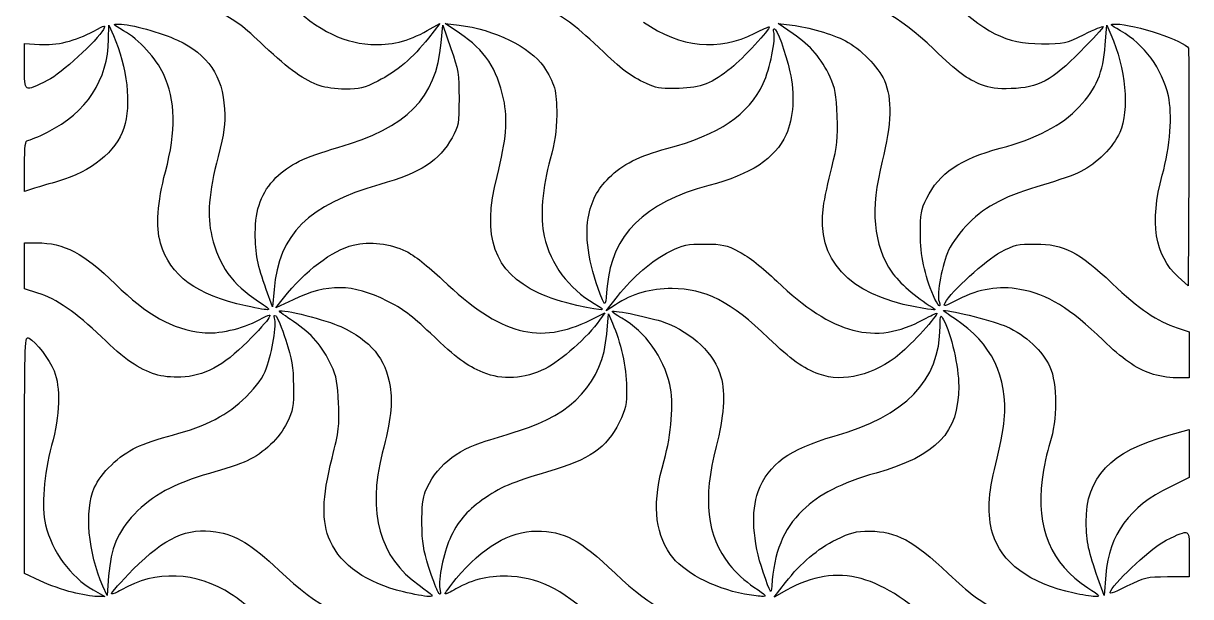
# Model space of a CAD drawing. Extents: x 0 to 132, y 1 to 263.
# Drawn here: x -0.1 to 132.4, y 99.7 to 164.9 of the extents above; entities that cross this region are included whole.
import ezdxf

# ---------------------------------------------------------------- set-up
doc = ezdxf.new("R2010")
doc.units = 0
doc.layers.get('0').update_dxf_attribs({"linetype": 'CONTINUOUS'})

msp = doc.modelspace()

# ---------------------------------------------------------------- linework, layer by layer
at = {"color": 7}
for points in [[(9.540549, 163.115625), (9.562377, 164.703125), (10.090993, 163.5125)], [(45.741503, 164.083585), (47.1653, 164.879144), (45.873794, 163.233576)], [(47.312987, 162.691363), (47.498251, 164.703125), (48.417737, 162.057292)], [(49.406553, 163.790799), (47.757292, 164.900777), (49.344792, 164.709507)], [(87.3125, 163.702958), (85.592708, 164.882555), (87.170771, 164.700572)], [(122.743574, 162.454167), (122.918286, 164.703125), (123.388297, 163.644792)], [(0, 160.001482), (0, 162.611538), (1.685792, 162.504194)], [(1.124479, 146.164662), (-0.000003, 145.817537), (0, 148.711894)], [(132.228209, 148.438264), (132.159375, 135.083817), (131.043016, 136.092443)], [(1.484463, 134.255245), (0, 134.722166), (0, 137.343375), (0, 139.964583), (1.407186, 139.964583)], [(28.342132, 134.672917), (28.172418, 132.688542), (27.450627, 134.672917)], [(30.4942, 133.493756), (28.536839, 132.564211), (29.414835, 133.684709)], [(67.112684, 132.923989), (66.060413, 132.22763), (67.359892, 133.882612)], [(64.314644, 131.222866), (65.907301, 132.013066), (65.306546, 131.160179)], [(66.113078, 129.572316), (66.301927, 131.894792), (66.7697, 130.836458)], [(130.902604, 130.301172), (132.291667, 129.849507), (132.291667, 127.23413), (132.291667, 124.61875), (130.770312, 124.627375)], [(129.976562, 118.095167), (132.291667, 118.732969), (132.291667, 116.009981), (132.291667, 113.286992), (130.070447, 112.211861)], [(1.77747, 101.534169), (0, 102.365948), (0, 115.882907)], [(132.290132, 104.594393), (132.288545, 101.996875), (129.801379, 101.987403)], [(9.548092, 102.129167), (9.37338, 99.880208), (8.903372, 100.938542)], [(122.810947, 102.238527), (122.628406, 99.880208), (121.912671, 101.864583)], [(86.550164, 100.497965), (85.126367, 99.704189), (86.417872, 101.349757)], [(7.805208, 100.511883), (9.128124, 99.752883), (8.202083, 99.769869)]]:
    msp.add_lwpolyline(points, dxfattribs=at)
for points in [[(0, 160.001482)], [(33.560856, 157.795828)], [(71.040625, 157.892149)], [(108.700324, 157.921415)], [(103.224052, 133.945312)], [(25.135416, 132.810668)], [(62.70625, 132.854933)], [(65.645707, 133.482292)], [(101.166136, 132.682279)], [(14.892348, 124.98904)], [(52.094463, 125.225239)], [(90.243845, 125.03744)], [(127.926042, 125.095571)], [(83.894414, 102.526042)], [(5.415491, 100.244622)], [(43.029526, 100.297716)], [(46.870054, 100.475521)], [(81.774424, 100.035881)], [(119.194792, 100.14005)], [(123.364778, 100.406015)]]:
    msp.add_lwpolyline(points, close=True, dxfattribs=at)
for points in [[(28.839583, 168.27885), (33.028662, 164.260511), (35.73748, 162.771206), (39.311628, 162.521326)], [(103.271455, 161.966862), (99.092663, 165.970768), (96.118119, 167.48125), (92.412153, 167.48125)], [(104.410505, 168.232331), (109.214232, 163.715523), (111.367321, 162.623423), (115.51289, 162.600934)], [(27.227974, 162.332961), (24.902154, 164.530987), (23.84929, 165.31835), (22.031282, 166.219209)], [(65.774504, 161.636199), (62.653037, 164.621043), (61.55939, 165.448565), (59.358522, 166.490933)], [(7.865284, 164.034687), (9.160179, 164.730599), (9.228962, 164.741855), (8.945059, 164.211368)], [(11.244791, 164.071451), (9.954773, 164.811575), (9.942208, 164.830514), (10.739448, 164.832935)], [(10.739448, 164.832935), (11.988588, 164.836718), (15.551568, 163.85441), (17.362852, 163.006855)], [(49.344792, 164.709507), (53.310507, 164.231698), (57.455536, 162.20775), (58.924373, 160.031957)], [(70.307904, 165.058011), (74.557909, 162.133931), (78.805897, 161.705425), (82.922541, 163.785542)], [(84.56462, 164.496491), (84.737223, 164.323887), (81.520321, 160.834753), (80.289239, 159.859303)], [(82.922541, 163.785542), (83.782284, 164.219964), (84.52122, 164.53989), (84.56462, 164.496491)], [(87.170771, 164.700572), (88.998303, 164.489815), (91.751073, 163.684995), (93.246213, 162.924307)], [(122.502083, 164.520195), (122.502083, 164.402614), (121.341224, 163.132849), (119.922396, 161.698493)], [(120.341536, 163.660217), (121.529837, 164.250783), (122.502083, 164.637773), (122.502083, 164.520195)], [(124.486458, 164.062788), (123.218763, 164.798407), (123.196673, 164.830477), (123.957292, 164.83108)], [(123.957292, 164.83108), (126.04668, 164.832668), (131.879388, 162.883432), (132.186738, 162.080781)], [(1.685792, 162.504194), (3.635964, 162.380017), (5.769784, 162.908507), (7.865284, 164.034687)], [(2.607421, 152.549161), (7.029775, 154.761573), (9.476959, 158.491216), (9.540549, 163.115625)], [(8.945059, 164.211368), (8.293203, 162.993337), (4.081314, 159.133781), (2.645833, 158.439085)], [(10.090993, 163.5125), (11.664047, 159.969451), (12.151087, 155.635277), (11.271945, 153.003186)], [(15.763144, 159.176574), (14.959078, 160.932889), (12.981929, 163.074794), (11.244791, 164.071451)], [(39.311628, 162.521326), (41.507243, 162.367823), (43.566106, 162.868062), (45.741503, 164.083585)], [(45.873794, 163.233576), (44.10877, 160.984668), (42.279152, 159.430842), (40.114971, 158.342819)], [(54.401797, 156.317479), (53.681011, 159.761841), (52.281153, 161.85615), (49.406553, 163.790799)], [(83.903661, 158.088542), (84.649471, 159.680436), (85.369321, 163.207938), (85.094506, 163.924088)], [(85.094506, 163.924088), (85.01385, 164.134279), (85.04723, 164.30625), (85.168684, 164.30625)], [(85.168684, 164.30625), (85.459861, 164.30625), (86.387056, 161.73277), (86.932217, 159.411458)], [(91.489858, 158.809873), (90.505111, 160.932908), (89.309797, 162.333019), (87.3125, 163.702958)], [(115.51289, 162.600934), (118.113575, 162.586831), (118.235579, 162.613581), (120.341536, 163.660217)], [(123.388297, 163.644792), (125.073217, 159.85081), (125.503749, 155.051159), (124.387274, 152.507979)], [(129.912991, 156.666414), (129.190684, 159.773048), (127.197676, 162.489523), (124.486458, 164.062788)], [(17.362852, 163.006855), (20.830272, 161.384342), (22.505384, 158.933369), (22.701578, 155.195402)], [(33.560856, 157.795828), (31.714496, 158.455363), (30.129276, 159.591081), (27.227974, 162.332961)], [(35.583625, 150.802393), (43.463263, 153.071388), (46.732219, 156.384826), (47.312987, 162.691363)], [(48.417737, 162.057292), (49.259043, 159.636412), (49.337542, 159.152762), (49.341005, 156.36875)], [(93.246213, 162.924307), (94.88333, 162.091381), (96.978004, 159.942546), (97.650128, 158.406515)], [(108.700324, 157.921415), (106.974717, 158.614443), (106.055091, 159.299722), (103.271455, 161.966862)], [(119.785061, 155.408717), (121.747584, 157.506659), (122.498064, 159.293867), (122.743574, 162.454167)], [(132.186738, 162.080781), (132.247407, 161.922341), (132.266071, 155.783209), (132.228209, 148.438264)], [(71.040625, 157.892149), (68.89991, 158.836162), (68.131036, 159.382809), (65.774504, 161.636199)], [(119.922396, 161.698493), (116.657935, 158.398305), (115.145624, 157.590231), (112.051042, 157.492589)], [(2.645833, 158.439085), (-0.142375, 157.089742), (0, 157.005666), (0, 160.001482)], [(15.995729, 148.034375), (17.235958, 152.747906), (17.165716, 156.112953), (15.763144, 159.176574)], [(58.924373, 160.031957), (60.220675, 158.111743), (60.459239, 157.240142), (60.433963, 154.516667)], [(80.289239, 159.859303), (78.02463, 158.064936), (76.86634, 157.607153), (74.347917, 157.511163)], [(86.932217, 159.411458), (87.508456, 156.957832), (87.327936, 154.048944), (86.488445, 152.260498)], [(36.410805, 157.438696), (35.375331, 157.445072), (34.092854, 157.605794), (33.560856, 157.795828)], [(40.114971, 158.342819), (38.53471, 157.548358), (38.044157, 157.428621), (36.410805, 157.438696)], [(74.347917, 157.511163), (72.632374, 157.445776), (71.84794, 157.536139), (71.040625, 157.892149)], [(72.959574, 150.676673), (78.869045, 152.258152), (82.242462, 154.542794), (83.903661, 158.088542)], [(92.293705, 154.348061), (92.207876, 156.849807), (92.086488, 157.523582), (91.489858, 158.809873)], [(97.650128, 158.406515), (98.553307, 156.342456), (98.477287, 153.446144), (97.409315, 149.231638)], [(112.051042, 157.492589), (110.47598, 157.44289), (109.618611, 157.552618), (108.700324, 157.921415)], [(129.217134, 147.6375), (130.114244, 150.935177), (130.395882, 154.589509), (129.912991, 156.666414)], [(22.701578, 155.195402), (22.796044, 153.395587), (22.676865, 152.501761), (21.981247, 149.793505)], [(49.341005, 156.36875), (49.344577, 153.486578), (49.303358, 153.251236), (48.559469, 151.908192)], [(53.657799, 147.518406), (54.729795, 151.751001), (54.910405, 153.887024), (54.401797, 156.317479)], [(110.801833, 150.708095), (114.82863, 151.761349), (117.854031, 153.344441), (119.785061, 155.408717)], [(60.433963, 154.516667), (60.416474, 152.632579), (60.231184, 151.373671), (59.69404, 149.489583)], [(91.677752, 148.537583), (92.295493, 151.004712), (92.3808, 151.809439), (92.293705, 154.348061)], [(0.361325, 151.60625), (0.560056, 151.60625), (1.570799, 152.03056), (2.607421, 152.549161)], [(11.271945, 153.003186), (10.376217, 150.321431), (7.575949, 148.049271), (3.836458, 146.969975)], [(124.387274, 152.507979), (123.667517, 150.868473), (121.774717, 148.960941), (119.980197, 148.066599)], [(0, 148.711894), (0, 150.981706), (0.077967, 151.60625), (0.361325, 151.60625)], [(48.559469, 151.908192), (47.101932, 149.276702), (45.039992, 147.942744), (40.348958, 146.596465)], [(86.488445, 152.260498), (85.191888, 149.498328), (82.540025, 147.749247), (77.72218, 146.478569)], [(28.552532, 147.375647), (30.040046, 148.863161), (31.759697, 149.701269), (35.583625, 150.802393)], [(66.406149, 147.388892), (67.882889, 148.87172), (69.789754, 149.828374), (72.959574, 150.676673)], [(102.465312, 145.029108), (103.851355, 147.851511), (106.32626, 149.53746), (110.801833, 150.708095)], [(21.981247, 149.793505), (20.913066, 145.634673), (20.711072, 143.053078), (21.268692, 140.686547)], [(59.69404, 149.489583), (58.819203, 146.420993), (58.527971, 142.748773), (58.999657, 140.733862)], [(90.729684, 144.075981), (90.856745, 144.954802), (91.283375, 146.962524), (91.677752, 148.537583)], [(97.409315, 149.231638), (96.019562, 143.747294), (96.36896, 139.75303), (98.512905, 136.615546)], [(15.437019, 139.934535), (14.885974, 141.830065), (15.071695, 144.522566), (15.995729, 148.034375)], [(26.200219, 141.079138), (26.191593, 143.801637), (26.91506, 145.738175), (28.552532, 147.375647)], [(58.334386, 134.272486), (53.294156, 136.69142), (51.909168, 140.614247), (53.657799, 147.518406)], [(64.008579, 142.752479), (64.384179, 144.784281), (65.001928, 145.978885), (66.406149, 147.388892)], [(119.980197, 148.066599), (119.248005, 147.701693), (117.343005, 147.029226), (115.746863, 146.572227)], [(131.043016, 136.092443), (128.359273, 138.517193), (127.762516, 142.29049), (129.217134, 147.6375)], [(3.836458, 146.969975), (2.963333, 146.717975), (1.742942, 146.355583), (1.124479, 146.164662)], [(40.348958, 146.596465), (32.218053, 144.262978), (28.878699, 140.946785), (28.342132, 134.672917)], [(77.72218, 146.478569), (70.414764, 144.551281), (66.659988, 140.834041), (66.175038, 135.04686)], [(115.746863, 146.572227), (111.538385, 145.367274), (109.193417, 144.168349), (107.269539, 142.237971)], [(101.744121, 141.022917), (101.733644, 143.247539), (101.816548, 143.70803), (102.465312, 145.029108)], [(101.166136, 132.682279), (93.588679, 134.057541), (89.86842, 138.119027), (90.729684, 144.075981)], [(65.645707, 133.482292), (64.212467, 136.911919), (63.585344, 140.462987), (64.008579, 142.752479)], [(107.269539, 142.237971), (106.336259, 141.301539), (105.366907, 139.997098), (104.95639, 139.125203)], [(21.268692, 140.686547), (22.037304, 137.424546), (23.618711, 135.221239), (26.5655, 133.30673)], [(27.450627, 134.672917), (26.462339, 137.389952), (26.207778, 138.694149), (26.200219, 141.079138)], [(58.999657, 140.733862), (59.755728, 137.504125), (61.768424, 134.796699), (64.690625, 133.078527)], [(103.224052, 133.945312), (102.200144, 136.375323), (101.755998, 138.499405), (101.744121, 141.022917)], [(1.407186, 139.964583), (4.483443, 139.964583), (6.697273, 138.796236), (10.318749, 135.261519)], [(25.135416, 132.810668), (19.531983, 134.011027), (16.514736, 136.227315), (15.437019, 139.934535)], [(29.414835, 133.684709), (31.818739, 136.752565), (34.953615, 139.135612), (37.337886, 139.707588)], [(37.337886, 139.707588), (39.218137, 140.158655), (41.534003, 139.894278), (43.308791, 139.025953)], [(73.285665, 138.97751), (74.820936, 139.742323), (75.238666, 139.831588), (77.254415, 139.825595)], [(77.254415, 139.825595), (79.274638, 139.819589), (79.679551, 139.729644), (81.175339, 138.954621)], [(110.860417, 138.917976), (112.432698, 139.752903), (112.773444, 139.831284), (114.833085, 139.831765)], [(114.833085, 139.831765), (118.028315, 139.832559), (119.69737, 138.973462), (123.520457, 135.360442)], [(43.308791, 139.025953), (44.214301, 138.582929), (45.817457, 137.322401), (47.462268, 135.760161)], [(67.359892, 133.882612), (69.143301, 136.153903), (71.245039, 137.960952), (73.285665, 138.97751)], [(81.175339, 138.954621), (82.221173, 138.412733), (83.813094, 137.162394), (85.44302, 135.602662)], [(104.95639, 139.125203), (104.228569, 137.579399), (103.587637, 134.173352), (103.861941, 133.309093)], [(104.549128, 133.157751), (105.213999, 134.400073), (109.195291, 138.033741), (110.860417, 138.917976)], [(98.512905, 136.615546), (99.26216, 135.519073), (101.277155, 133.764115), (103.079865, 132.637956)], [(10.318749, 135.261519), (13.896877, 131.769112), (16.8031, 130.142927), (20.154669, 129.757805)], [(41.19032, 133.353175), (37.190378, 135.328438), (34.433809, 135.364667), (30.4942, 133.493756)], [(47.462268, 135.760161), (54.067146, 129.486858), (58.441791, 128.309039), (64.314644, 131.222866)], [(85.44302, 135.602662), (91.776095, 129.542318), (96.616546, 128.273903), (102.092429, 131.239768)], [(123.520457, 135.360442), (126.606403, 132.444061), (128.67744, 131.024699), (130.902604, 130.301172)], [(8.732213, 129.266715), (5.864328, 132.041175), (3.626365, 133.581534), (1.484463, 134.255245)], [(62.70625, 132.854933), (61.323802, 133.144067), (59.356464, 133.781964), (58.334386, 134.272486)], [(66.175038, 135.04686), (65.989263, 132.829909), (65.957532, 132.736122), (65.645707, 133.482292)], [(73.554167, 134.768365), (71.078127, 134.770482), (69.006773, 134.177439), (67.112684, 132.923989)], [(84.486038, 129.147626), (80.194893, 133.278438), (77.303471, 134.765095), (73.554167, 134.768365)], [(103.861941, 133.309093), (104.161357, 132.365718), (103.692653, 132.833195), (103.224052, 133.945312)], [(113.057723, 134.676851), (110.650928, 135.106968), (108.444869, 134.742402), (106.036861, 133.516603)], [(122.499488, 128.893078), (118.768746, 132.529408), (116.171551, 134.120379), (113.057723, 134.676851)], [(26.5655, 133.30673), (28.326366, 132.162709), (28.262919, 132.140701), (25.135416, 132.810668)], [(46.085112, 129.694141), (43.977229, 131.693753), (42.861082, 132.528112), (41.19032, 133.353175)], [(64.690625, 133.078527), (66.233942, 132.171101), (66.066249, 132.152205), (62.70625, 132.854933)], [(103.079865, 132.637956), (103.702601, 132.248929), (103.532059, 132.252879), (101.166136, 132.682279)], [(106.036861, 133.516603), (104.479796, 132.723977), (104.292847, 132.678884), (104.549128, 133.157751)], [(27.741557, 131.423751), (27.580884, 131.123529), (26.482286, 129.90431), (25.300233, 128.714376)], [(26.636427, 131.21282), (27.900588, 131.897517), (28.005863, 131.917612), (27.741557, 131.423751)], [(27.478522, 125.763324), (28.133963, 127.520663), (28.654304, 130.718806), (28.394808, 131.395047)], [(28.394808, 131.395047), (28.278995, 131.696849), (28.321275, 131.787019), (28.520784, 131.663715)], [(28.520784, 131.663715), (28.685945, 131.561639), (29.201695, 130.321717), (29.666893, 128.908334)], [(30.557089, 131.01012), (29.620438, 131.625933), (28.895908, 132.171601), (28.947023, 132.222716)], [(28.947023, 132.222716), (29.206656, 132.482349), (34.389303, 131.162454), (35.916664, 130.447714)], [(67.844998, 131.391702), (67.188353, 131.776523), (66.687478, 132.127755), (66.731941, 132.172221)], [(66.731941, 132.172221), (66.918475, 132.358754), (71.258491, 131.458473), (72.609512, 130.952991)], [(73.29201, 123.849471), (72.553145, 127.005707), (70.516075, 129.826345), (67.844998, 131.391702)], [(103.613987, 131.953373), (103.781598, 131.785762), (100.697543, 128.392386), (99.420344, 127.339119)], [(102.092429, 131.239768), (102.889862, 131.671674), (103.574564, 131.992799), (103.613987, 131.953373)], [(103.988703, 130.439583), (104.002038, 131.852562), (104.013415, 131.87458), (104.380853, 131.198326)], [(105.726167, 131.276603), (104.866861, 131.834887), (104.252847, 132.291667), (104.361689, 132.291667)], [(104.361689, 132.291667), (105.37679, 132.291667), (110.218096, 131.049972), (111.540065, 130.450564)], [(111.271561, 119.85625), (111.69832, 124.716995), (109.797585, 128.631429), (105.726167, 131.276603)], [(20.154669, 129.757805), (21.930682, 129.553727), (24.735858, 130.18343), (26.636427, 131.21282)], [(34.834557, 126.056887), (33.851657, 128.203828), (32.572505, 129.68506), (30.557089, 131.01012)], [(35.916664, 130.447714), (39.331868, 128.849549), (40.993354, 126.825018), (41.506942, 123.635939)], [(65.306546, 131.160179), (63.991572, 129.293321), (60.877971, 126.515712), (59.142611, 125.661396)], [(66.7697, 130.836458), (67.703732, 128.723218), (68.337906, 125.831441), (68.366487, 123.555252)], [(72.609512, 130.952991), (75.889064, 129.725952), (78.404635, 127.318378), (79.08966, 124.751042)], [(91.942708, 117.983521), (100.078651, 120.285261), (103.930461, 124.268193), (103.988703, 130.439583)], [(104.380853, 131.198326), (105.255073, 129.589345), (106.097917, 125.89546), (106.097917, 123.673037)], [(111.540065, 130.450564), (113.678332, 129.481027), (115.652465, 127.639323), (116.454354, 125.865932)], [(0, 115.882907), (0, 129.159553), (0.009075, 129.395003), (0.511204, 129.126282)], [(0.511204, 129.126282), (1.304335, 128.701811), (2.811578, 126.729948), (3.349931, 125.4125)], [(14.892348, 124.98904), (12.972436, 125.612401), (11.332291, 126.751337), (8.732213, 129.266715)], [(25.300233, 128.714376), (22.586711, 125.982772), (20.357893, 124.797084), (17.744638, 124.694942)], [(29.666893, 128.908334), (30.377826, 126.748344), (30.516428, 125.916613), (30.536041, 123.692708)], [(52.094463, 125.225239), (50.072303, 126.079425), (49.254283, 126.687752), (46.085112, 129.694141)], [(56.091667, 118.583138), (62.305287, 120.483852), (65.674478, 124.178404), (66.113078, 129.572316)], [(90.243845, 125.03744), (88.392246, 125.711014), (87.091364, 126.639643), (84.486038, 129.147626)], [(127.926042, 125.095585), (126.237339, 125.682211), (124.664406, 126.782946), (122.499488, 128.893078)], [(99.420344, 127.339119), (96.490875, 124.923277), (92.979047, 124.042429), (90.243845, 125.03744)], [(35.667117, 121.700856), (35.571671, 124.017397), (35.430775, 124.754574), (34.834557, 126.056887)], [(3.349931, 125.4125), (4.102062, 123.571894), (3.996279, 120.368224), (3.07037, 116.945833)], [(17.744638, 124.694942), (16.789098, 124.657596), (15.505567, 124.789938), (14.892348, 124.98904)], [(25.159612, 122.476559), (26.461447, 123.779383), (27.049362, 124.61268), (27.478522, 125.763324)], [(59.142611, 125.661396), (56.742984, 124.480063), (54.227124, 124.324375), (52.094463, 125.225239)], [(79.08966, 124.751042), (79.606759, 122.813067), (79.42703, 120.176494), (78.548193, 116.807798)], [(116.454354, 125.865932), (117.30705, 123.980183), (117.306947, 119.787554), (116.454137, 117.210417)], [(130.770312, 124.627375), (129.933568, 124.632138), (128.653646, 124.842812), (127.926042, 125.095571)], [(30.536041, 123.692708), (30.557049, 121.310979), (30.486204, 120.89788), (29.826355, 119.554225)], [(41.506942, 123.635939), (41.812012, 121.741629), (41.591553, 119.857359), (40.619627, 116.052013)], [(68.366487, 123.555252), (68.392125, 121.513645), (68.31321, 121.135378), (67.529461, 119.542994)], [(72.637766, 115.226042), (73.473813, 118.160924), (73.755258, 121.870597), (73.29201, 123.849471)], [(106.097917, 123.673037), (106.097917, 118.35787), (103.636948, 115.769644), (96.705208, 113.794625)], [(16.791617, 118.11753), (20.688561, 119.149302), (23.079334, 120.394696), (25.159612, 122.476559)], [(34.916031, 115.481732), (35.691614, 118.554336), (35.770013, 119.203475), (35.667117, 121.700856)], [(29.826355, 119.554225), (28.943617, 117.756707), (27.183379, 116.069031), (25.284686, 115.199779)], [(67.529461, 119.542994), (66.092279, 116.622999), (64.252552, 115.356248), (59.382337, 113.933266)], [(110.317418, 114.834911), (110.746373, 116.505241), (111.175736, 118.764844), (111.271561, 119.85625)], [(12.699999, 116.736437), (13.500364, 117.112124), (15.341592, 117.733617), (16.791617, 118.11753)], [(52.433119, 117.46167), (53.499435, 117.789137), (55.145781, 118.293798), (56.091667, 118.583138)], [(120.581862, 108.198862), (120.528945, 113.339734), (123.296209, 116.254752), (129.976562, 118.095167)], [(3.07037, 116.945833), (2.174435, 113.634232), (1.896467, 109.982172), (2.383155, 107.916919)], [(7.916904, 112.104432), (8.664709, 113.808558), (10.736254, 115.814663), (12.699999, 116.736437)], [(45.48986, 111.654167), (46.632511, 114.450527), (48.955807, 116.393783), (52.433119, 117.46167)], [(78.548193, 116.807798), (76.998581, 110.867939), (77.470108, 106.661217), (80.054617, 103.368287)], [(83.327769, 111.693084), (84.50992, 114.8315), (86.855734, 116.544363), (91.942708, 117.983521)], [(116.454137, 117.210417), (116.14113, 116.264531), (115.74376, 114.399769), (115.57109, 113.066499)], [(34.701663, 106.097917), (33.71365, 108.220224), (33.776396, 110.966896), (34.916031, 115.481732)], [(40.619627, 116.052013), (38.892205, 109.288691), (40.312991, 104.197983), (44.809288, 101.040356)], [(25.284686, 115.199779), (24.515444, 114.847611), (22.595654, 114.19713), (21.018489, 113.75427)], [(73.341722, 104.566929), (71.506945, 107.233683), (71.291275, 110.499287), (72.637766, 115.226042)], [(109.941159, 106.951365), (109.323643, 109.030762), (109.437043, 111.406773), (110.317418, 114.834911)], [(21.018489, 113.75427), (17.045297, 112.638618), (14.419127, 111.219107), (12.466431, 109.131669)], [(59.382337, 113.933266), (55.333892, 112.750388), (54.006517, 112.176491), (51.988651, 110.736573)], [(96.705208, 113.794625), (92.701623, 112.653908), (90.266583, 111.41343), (88.35041, 109.538455)], [(115.57109, 113.066499), (114.85653, 107.549016), (116.573459, 103.475221), (120.757167, 100.761379)], [(8.903372, 100.938542), (7.209461, 104.752759), (6.787372, 109.530422), (7.916904, 112.104432)], [(45.131292, 108.082292), (45.118327, 109.810926), (45.242633, 111.049144), (45.48986, 111.654167)], [(83.894414, 102.526042), (82.689554, 106.05031), (82.479896, 109.44212), (83.327769, 111.693084)], [(130.070447, 112.211861), (125.513992, 110.00641), (123.162116, 106.775327), (122.810947, 102.238527)], [(51.988651, 110.736573), (50.136086, 109.414609), (49.186788, 108.275387), (48.285469, 106.292507)], [(12.466431, 109.131669), (10.546844, 107.079624), (9.791956, 105.268289), (9.548092, 102.129167)], [(88.35041, 109.538455), (86.164015, 107.399066), (85.103547, 104.782684), (84.864713, 100.938542)], [(2.383155, 107.916919), (3.099964, 104.875161), (5.200644, 102.006209), (7.805208, 100.511883)], [(12.347479, 102.862618), (15.922701, 106.477231), (18.481217, 107.640842), (21.725916, 107.127924)], [(45.888391, 103.1875), (45.290981, 105.009847), (45.147362, 105.938357), (45.131292, 108.082292)], [(121.912671, 101.864583), (120.852673, 104.80344), (120.604661, 105.98391), (120.581862, 108.198862)], [(129.645833, 106.159935), (132.44249, 107.484788), (132.291892, 107.57395), (132.290132, 104.594393)], [(21.725916, 107.127924), (24.03829, 106.762389), (25.763217, 105.709651), (28.887155, 102.757362)], [(43.029526, 100.297716), (38.768999, 101.344436), (36.024823, 103.255704), (34.701663, 106.097917)], [(48.285469, 106.292507), (47.585641, 104.752899), (46.970379, 101.668985), (47.162519, 100.663875)], [(49.032951, 101.801597), (51.997681, 105.372847), (55.09265, 107.206825), (58.138782, 107.197414)], [(58.138782, 107.197414), (61.305421, 107.187624), (63.008775, 106.278191), (67.069047, 102.429448)], [(86.417872, 101.349757), (88.201841, 103.622803), (90.024201, 105.164207), (92.217184, 106.254984)], [(92.217184, 106.254984), (93.832061, 107.058214), (94.338219, 107.181938), (96.031267, 107.187288)], [(96.031267, 107.187288), (98.958942, 107.196549), (100.942648, 106.124899), (104.911025, 102.390236)], [(119.194792, 100.14005), (114.109648, 101.261386), (110.937503, 103.596305), (109.941159, 106.951365)], [(123.364834, 100.406025), (124.022332, 101.634597), (128.230111, 105.489267), (129.645833, 106.159935)], [(81.774424, 100.035881), (78.116935, 100.753331), (74.703739, 102.587303), (73.341722, 104.566929)], [(103.99754, 95.800135), (97.520374, 102.314981), (92.320629, 103.71505), (86.550164, 100.497965)], [(9.888786, 100.089687), (9.810252, 100.168221), (10.916665, 101.416038), (12.347479, 102.862618)], [(23.516124, 100.012307), (19.503625, 102.605708), (14.853758, 102.792059), (10.993053, 100.514187)], [(28.887155, 102.757362), (33.554871, 98.346125), (36.421766, 96.957118), (40.460284, 97.150203)], [(46.870054, 100.475521), (46.735638, 100.730182), (46.293889, 101.950573), (45.888391, 103.1875)], [(55.284751, 102.057189), (53.020129, 102.216281), (50.900079, 101.735295), (48.99329, 100.629818)], [(67.069047, 102.429448), (71.470224, 98.257558), (74.237818, 96.959679), (78.321244, 97.152664)], [(80.054617, 103.368287), (80.668699, 102.58588), (81.911664, 101.451222), (82.816758, 100.846824)], [(84.864713, 100.938542), (84.803263, 99.949505), (84.739731, 100.05345), (83.894414, 102.526042)], [(104.911025, 102.390236), (107.376703, 100.069772), (108.448824, 99.261787), (110.239702, 98.374375)], [(5.415491, 100.24463), (4.392189, 100.496399), (2.755079, 101.076691), (1.77747, 101.534169)], [(44.809288, 101.040356), (46.469281, 99.874589), (46.574276, 99.749795), (45.880557, 99.767072)], [(47.755408, 100.058482), (47.70446, 100.109427), (48.279354, 100.89383), (49.032951, 101.801597)], [(65.658122, 96.366814), (61.343929, 100.428261), (58.828244, 101.808256), (55.284751, 102.057189)], [(82.816758, 100.846824), (84.286987, 99.865042), (84.38162, 99.751007), (83.704628, 99.776907)], [(125.197002, 100.92572), (123.435385, 100.050224), (123.127656, 99.962938), (123.364778, 100.406015)], [(129.801379, 101.987403), (127.442312, 101.978434), (127.205166, 101.923747), (125.197002, 100.92572)], [(8.202083, 99.769869), (7.69276, 99.779209), (6.438794, 99.992855), (5.415491, 100.244622)], [(10.993053, 100.514187), (10.464239, 100.20218), (9.967317, 100.011153), (9.888786, 100.089687)], [(27.91733, 96.329309), (26.404075, 97.768473), (24.423531, 99.425821), (23.516124, 100.012307)], [(45.880557, 99.767072), (45.457552, 99.777603), (44.17459, 100.0164), (43.029526, 100.297716)], [(47.162519, 100.663875), (47.309085, 99.897163), (47.209263, 99.832874), (46.870054, 100.475521)], [(48.99329, 100.629818), (48.363404, 100.264635), (47.806356, 100.007534), (47.755408, 100.058482)], [(83.704628, 99.776907), (83.287865, 99.792861), (82.419272, 99.909389), (81.774424, 100.035881)], [(121.550917, 99.768951), (121.128174, 99.780513), (120.067917, 99.947513), (119.194792, 100.14005)], [(120.757167, 100.761379), (122.180583, 99.838055), (122.251179, 99.749787), (121.550917, 99.768951)]]:
    msp.add_open_spline(points, degree=3, dxfattribs=at)

doc.saveas('drawing.dxf')
